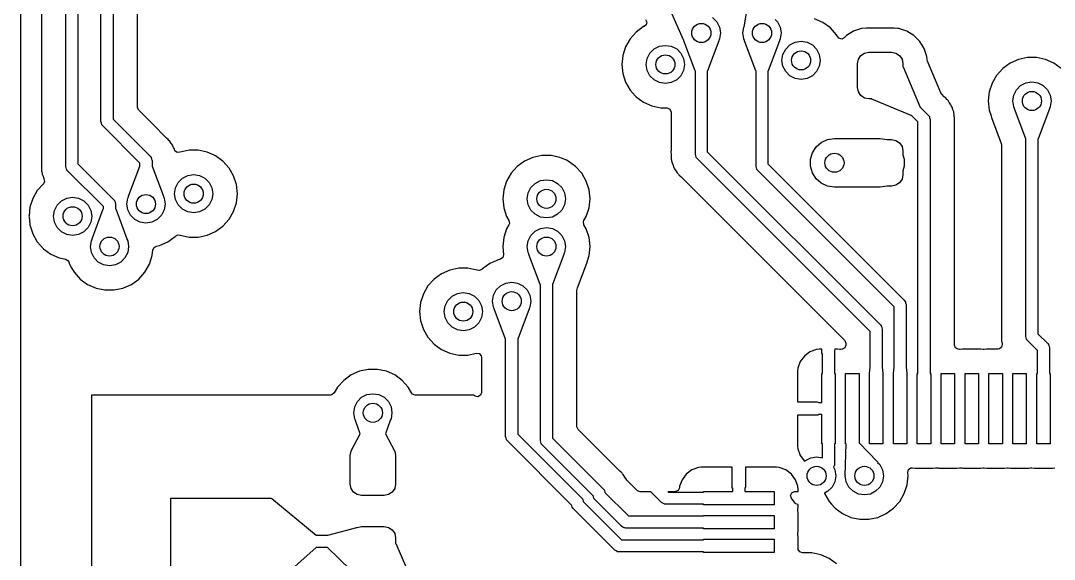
# Model space of a CAD drawing. Extents: x 106.8 to 191.4, y -142.2 to -57.6.
# Drawn here: x 106.76 to 128.4, y -80.18 to -68.9 of the extents above; entities that cross this region are included whole.
import ezdxf

# ---------------------------------------------------------------- set-up
doc = ezdxf.new("R2010")
doc.units = 0
doc.layers.add('BLACK', color=7, linetype='CONTINUOUS')

msp = doc.modelspace()

# ---------------------------------------------------------------- linework, layer by layer
at = {"layer": 'BLACK', "linetype": 'CONTINUOUS'}
for p, q in [((107.199, -61.4292), (107.199, -71.876)), ((107.708, -71.9558), (107.708, -61.3951)), ((107.962, -61.4477), (107.962, -71.9032)), ((108.444, -71.0184), (108.444, -61.595)), ((108.698, -61.6476), (108.698, -70.9658)), ((106.763, -72.9795), (106.763, -62.4105)), ((109.207, -70.7188), (109.207, -67.7326)), ((121.901, -69.0317), (121.989, -68.5374)), ((120.634, -69.3052), (120.363, -68.6888)), ((119.85, -68.994), (119.814, -69.0239)), ((119.841, -68.8814), (119.866, -68.9359)), ((119.866, -68.9359), (119.85, -68.994)), ((121.243, -68.839), (121.332, -68.9275)), ((121.332, -68.9275), (121.389, -69.039)), ((122.556, -68.882), (122.602, -68.9275)), ((122.602, -68.9275), (122.659, -69.039)), ((123.553, -68.9453), (123.379, -68.8676)), ((123.708, -69.0576), (123.553, -68.9453)), ((119.645, -69.1425), (119.517, -69.2845)), ((119.8, -69.0303), (119.645, -69.1425)), ((119.814, -69.0239), (119.8, -69.0303)), ((121.389, -69.039), (121.408, -69.1626)), ((121.408, -69.1626), (121.389, -69.2862)), ((121.878, -69.1626), (121.898, -69.039)), ((121.898, -69.2862), (121.878, -69.1626)), ((121.898, -69.039), (121.901, -69.0317)), ((122.659, -69.039), (122.678, -69.1626)), ((122.678, -69.1626), (122.659, -69.2862)), ((123.836, -69.1995), (123.708, -69.0576)), ((123.862, -69.2453), (123.836, -69.1995)), ((124.048, -69.2159), (124, -69.2635)), ((124.196, -69.1244), (124.048, -69.2159)), ((124.362, -69.0695), (124.196, -69.1244)), ((124.462, -69.0593), (124.362, -69.0695)), ((124.464, -69.0591), (124.462, -69.0593)), ((124.462, -69.0593), (124.462, -69.0593)), ((124.466, -69.0591), (124.464, -69.0591)), ((125.036, -69.0591), (124.466, -69.0591)), ((124.466, -69.0591), (124.466, -69.0591)), ((125.038, -69.0591), (125.036, -69.0591)), ((125.041, -69.0593), (125.038, -69.0591)), ((125.115, -69.0669), (125.041, -69.0593)), ((125.041, -69.0593), (125.041, -69.0593)), ((125.14, -69.0695), (125.115, -69.0669)), ((125.306, -69.1244), (125.14, -69.0695)), ((125.454, -69.2159), (125.306, -69.1244)), ((125.578, -69.3393), (125.454, -69.2159)), ((119.517, -69.2845), (119.422, -69.4498)), ((120.133, -69.441), (120.256, -69.4214)), ((120.256, -69.4214), (120.38, -69.441)), ((120.64, -69.3113), (120.634, -69.3052)), ((120.643, -69.3169), (120.64, -69.3113)), ((120.64, -69.3113), (120.64, -69.3113)), ((120.643, -69.3173), (120.643, -69.3169)), ((120.643, -69.3263), (120.643, -69.3173)), ((120.88, -69.955), (120.643, -69.3263)), ((121.374, -69.3263), (121.136, -69.955)), ((121.389, -69.2862), (121.373, -69.317)), ((121.373, -69.317), (121.374, -69.3177)), ((121.374, -69.3177), (121.374, -69.3263)), ((121.913, -69.3169), (121.898, -69.2862)), ((121.913, -69.3173), (121.913, -69.3169)), ((121.913, -69.3263), (121.913, -69.3173)), ((122.15, -69.955), (121.913, -69.3263)), ((122.644, -69.3263), (122.406, -69.955)), ((122.659, -69.2862), (122.643, -69.317)), ((122.643, -69.317), (122.644, -69.3177)), ((122.644, -69.3177), (122.644, -69.3263)), ((122.773, -69.5013), (122.861, -69.4128)), ((122.861, -69.4128), (122.973, -69.356)), ((122.973, -69.356), (123.096, -69.3364)), ((123.096, -69.3364), (123.22, -69.356)), ((123.22, -69.356), (123.332, -69.4128)), ((123.332, -69.4128), (123.42, -69.5013)), ((123.888, -69.2733), (123.862, -69.2453)), ((123.946, -69.2889), (123.888, -69.2733)), ((124, -69.2635), (123.946, -69.2889)), ((125.668, -69.4853), (125.578, -69.3393)), ((119.363, -69.6315), (119.343, -69.8214)), ((119.422, -69.4498), (119.363, -69.6315)), ((119.876, -69.6978), (119.933, -69.5863)), ((119.933, -69.5863), (120.021, -69.4978)), ((120.021, -69.4978), (120.133, -69.441)), ((120.38, -69.441), (120.492, -69.4978)), ((120.492, -69.4978), (120.58, -69.5863)), ((120.58, -69.5863), (120.637, -69.6978)), ((122.696, -69.7364), (122.716, -69.6128)), ((122.716, -69.6128), (122.773, -69.5013)), ((123.42, -69.5013), (123.477, -69.6128)), ((123.477, -69.6128), (123.496, -69.7364)), ((124.294, -69.7142), (124.346, -69.6372)), ((124.346, -69.6372), (124.423, -69.5857)), ((124.423, -69.5857), (124.514, -69.5676)), ((124.514, -69.5676), (124.989, -69.5676)), ((124.989, -69.5676), (125.079, -69.5857)), ((125.079, -69.5857), (125.157, -69.6372)), ((125.157, -69.6372), (125.208, -69.7142)), ((125.669, -69.4877), (125.668, -69.4853)), ((125.719, -69.6373), (125.669, -69.4877)), ((125.724, -69.6532), (125.719, -69.6373)), ((125.731, -69.725), (125.724, -69.6532)), ((119.343, -69.8214), (119.363, -70.0113)), ((119.856, -69.8214), (119.876, -69.6978)), ((119.876, -69.945), (119.856, -69.8214)), ((120.637, -69.6978), (120.656, -69.8214)), ((120.656, -69.8214), (120.637, -69.945)), ((122.716, -69.86), (122.696, -69.7364)), ((122.773, -69.9715), (122.716, -69.86)), ((123.477, -69.86), (123.42, -69.9715)), ((123.496, -69.7364), (123.477, -69.86)), ((124.276, -69.8051), (124.294, -69.7142)), ((124.276, -70.3051), (124.276, -69.8051)), ((125.208, -69.7142), (125.226, -69.8051)), ((125.226, -69.8051), (125.226, -69.8645)), ((125.226, -69.8645), (125.231, -69.869)), ((125.231, -69.869), (125.584, -70.7044)), ((125.738, -69.7504), (125.731, -69.725)), ((126.02, -70.4158), (125.738, -69.7504)), ((127.469, -69.7955), (127.315, -69.9077)), ((127.644, -69.7178), (127.469, -69.7955)), ((127.831, -69.6781), (127.644, -69.7178)), ((128.022, -69.6781), (127.831, -69.6781)), ((128.208, -69.7178), (128.022, -69.6781)), ((128.383, -69.7955), (128.208, -69.7178)), ((128.208, -69.7178), (128.208, -69.7178)), ((128.537, -69.9077), (128.383, -69.7955)), ((119.363, -70.0113), (119.392, -70.1021)), ((119.933, -70.0565), (119.876, -69.945)), ((120.021, -70.145), (119.933, -70.0565)), ((120.58, -70.0565), (120.492, -70.145)), ((120.637, -69.945), (120.58, -70.0565)), ((120.883, -69.9592), (120.88, -69.955)), ((120.883, -71.7026), (120.883, -69.9592)), ((120.883, -69.9592), (120.883, -69.9592)), ((121.136, -69.955), (121.133, -69.9581)), ((121.133, -69.9581), (121.133, -71.6508)), ((122.153, -69.9592), (122.15, -69.955)), ((122.153, -71.9566), (122.153, -69.9592)), ((122.153, -69.9592), (122.153, -69.9592)), ((122.406, -69.955), (122.403, -69.9581)), ((122.403, -69.9581), (122.403, -71.9048)), ((122.861, -70.06), (122.773, -69.9715)), ((122.973, -70.1168), (122.861, -70.06)), ((123.332, -70.06), (123.22, -70.1168)), ((123.42, -69.9715), (123.332, -70.06)), ((127.187, -70.0497), (127.092, -70.215)), ((127.315, -69.9077), (127.187, -70.0497)), ((119.392, -70.1021), (119.422, -70.193)), ((119.422, -70.193), (119.517, -70.3583)), ((120.133, -70.2018), (120.021, -70.145)), ((120.256, -70.2214), (120.133, -70.2018)), ((120.38, -70.2018), (120.256, -70.2214)), ((120.492, -70.145), (120.38, -70.2018)), ((123.096, -70.1364), (122.973, -70.1168)), ((123.22, -70.1168), (123.096, -70.1364)), ((124.294, -70.396), (124.276, -70.3051)), ((127.092, -70.215), (127.033, -70.3967)), ((127.602, -70.3515), (127.691, -70.263)), ((127.691, -70.263), (127.802, -70.2062)), ((127.802, -70.2062), (127.926, -70.1866)), ((127.926, -70.1866), (128.05, -70.2062)), ((128.05, -70.2062), (128.161, -70.263)), ((128.161, -70.263), (128.25, -70.3515)), ((119.517, -70.3583), (119.517, -70.3583)), ((119.517, -70.3583), (119.624, -70.4765)), ((119.624, -70.4765), (119.645, -70.5003)), ((119.645, -70.5003), (119.8, -70.6125)), ((124.346, -70.473), (124.294, -70.396)), ((124.423, -70.5245), (124.346, -70.473)), ((126.038, -70.4437), (126.02, -70.4158)), ((126.093, -70.4986), (126.038, -70.4437)), ((126.099, -70.5042), (126.093, -70.4986)), ((126.131, -70.5301), (126.099, -70.5042)), ((127.033, -70.3967), (127.013, -70.5866)), ((127.526, -70.5866), (127.546, -70.463)), ((127.546, -70.463), (127.602, -70.3515)), ((128.25, -70.3515), (128.307, -70.463)), ((128.307, -70.463), (128.326, -70.5866)), ((109.207, -70.7264), (109.207, -70.7188)), ((109.233, -70.7809), (109.207, -70.7264)), ((119.8, -70.6125), (119.974, -70.6902)), ((119.974, -70.6902), (120.161, -70.7299)), ((120.161, -70.7299), (120.287, -70.7299)), ((120.287, -70.7299), (120.343, -70.7505)), ((124.514, -70.5426), (124.423, -70.5245)), ((124.573, -70.5426), (124.514, -70.5426)), ((124.577, -70.5469), (124.573, -70.5426)), ((125.4, -70.8882), (124.577, -70.5469)), ((125.584, -70.7044), (125.584, -70.7086)), ((125.584, -70.7086), (125.758, -70.8823)), ((126.135, -70.5336), (126.131, -70.5301)), ((126.149, -70.5525), (126.135, -70.5336)), ((126.158, -70.563), (126.149, -70.5525)), ((126.174, -70.5795), (126.158, -70.563)), ((126.198, -70.6192), (126.174, -70.5795)), ((126.202, -70.6262), (126.198, -70.6192)), ((126.229, -70.6635), (126.202, -70.6262)), ((126.238, -70.6852), (126.229, -70.6635)), ((126.244, -70.6976), (126.238, -70.6852)), ((126.256, -70.7177), (126.244, -70.6976)), ((126.269, -70.7619), (126.256, -70.7177)), ((126.256, -70.7177), (126.256, -70.7177)), ((127.013, -70.5866), (127.033, -70.7765)), ((127.546, -70.7102), (127.526, -70.5866)), ((127.561, -70.7408), (127.546, -70.7102)), ((128.307, -70.7102), (128.291, -70.741)), ((128.326, -70.5866), (128.307, -70.7102)), ((109.519, -71.067), (109.233, -70.7809)), ((120.343, -70.7505), (120.373, -70.8025)), ((120.373, -70.8025), (120.375, -70.8178)), ((120.375, -70.8178), (120.375, -71.623)), ((125.405, -70.8891), (125.4, -70.8882)), ((125.541, -71.0247), (125.405, -70.8889)), ((125.405, -70.8889), (125.405, -70.8891)), ((125.758, -70.8823), (125.771, -70.9005)), ((125.771, -70.9005), (125.775, -70.9034)), ((125.775, -70.9034), (125.776, -70.9061)), ((125.776, -70.9061), (125.78, -70.9112)), ((125.78, -70.9112), (125.786, -70.9419)), ((125.786, -70.9419), (125.795, -70.9721)), ((126.269, -70.762), (126.269, -70.7619)), ((126.272, -70.7699), (126.269, -70.762)), ((126.289, -70.8128), (126.272, -70.7699)), ((126.291, -70.836), (126.289, -70.8128)), ((126.294, -70.8495), (126.291, -70.836)), ((126.298, -70.8636), (126.294, -70.8495)), ((126.301, -70.8719), (126.298, -70.8636)), ((126.302, -70.9181), (126.301, -70.8719)), ((126.303, -70.9263), (126.302, -70.9181)), ((126.304, -70.9321), (126.303, -70.9263)), ((126.304, -70.9349), (126.304, -70.9321)), ((126.304, -70.9607), (126.304, -70.9349)), ((127.033, -70.7765), (127.072, -70.899)), ((127.072, -70.899), (127.075, -70.9073)), ((127.075, -70.9073), (127.08, -70.9305)), ((127.08, -70.9305), (127.285, -71.4781)), ((127.561, -70.7413), (127.561, -70.7408)), ((127.561, -70.7502), (127.561, -70.7413)), ((127.796, -71.379), (127.561, -70.7502)), ((128.292, -70.7502), (128.056, -71.379)), ((128.291, -70.741), (128.292, -70.7417)), ((128.292, -70.7417), (128.292, -70.7502)), ((108.453, -71.0486), (108.444, -71.0184)), ((108.46, -71.0793), (108.453, -71.0486)), ((108.464, -71.0844), (108.46, -71.0793)), ((108.464, -71.0871), (108.464, -71.0844)), ((108.468, -71.09), (108.464, -71.0871)), ((108.481, -71.1082), (108.468, -71.09)), ((109.258, -71.8848), (108.481, -71.1082)), ((108.698, -70.9658), (109.475, -71.7424)), ((109.81, -71.3587), (109.519, -71.067)), ((125.541, -76.2889), (125.541, -71.0247)), ((125.795, -70.9721), (125.795, -76.2889)), ((126.304, -70.9635), (126.304, -70.9607)), ((126.306, -71.0324), (126.304, -70.9635)), ((126.304, -71.052), (126.306, -71.0328)), ((126.304, -75.6958), (126.304, -71.052)), ((126.306, -71.0328), (126.306, -71.0324)), ((126.306, -71.0324), (126.306, -71.0324)), ((109.816, -71.3643), (109.81, -71.3587)), ((109.852, -71.3937), (109.816, -71.3643)), ((123.651, -71.3927), (123.794, -71.3721)), ((123.794, -71.3721), (124.751, -71.3721)), ((124.751, -71.3721), (124.894, -71.3926)), ((127.799, -71.3832), (127.796, -71.379)), ((127.799, -75.5142), (127.799, -71.3832)), ((127.799, -71.3832), (127.799, -71.3832)), ((128.056, -71.379), (128.053, -71.3821)), ((128.053, -71.3821), (128.053, -75.4616)), ((109.866, -71.4126), (109.852, -71.3937)), ((109.852, -71.3937), (109.852, -71.3937)), ((109.875, -71.4231), (109.866, -71.4126)), ((109.891, -71.4396), (109.875, -71.4231)), ((109.915, -71.4793), (109.891, -71.4396)), ((109.919, -71.4863), (109.915, -71.4793)), ((109.924, -71.493), (109.919, -71.4863)), ((109.94, -71.5145), (109.924, -71.493)), ((109.946, -71.5236), (109.94, -71.5145)), ((109.955, -71.5453), (109.946, -71.5236)), ((109.961, -71.5577), (109.955, -71.5453)), ((109.973, -71.5778), (109.961, -71.5577)), ((109.98, -71.6031), (109.973, -71.5778)), ((109.992, -71.6277), (109.98, -71.6031)), ((123.332, -71.6691), (123.41, -71.5474)), ((123.41, -71.5474), (123.519, -71.4527)), ((123.519, -71.4527), (123.651, -71.3927)), ((124.894, -71.3926), (124.989, -71.3926)), ((124.989, -71.3926), (125.079, -71.4107)), ((125.079, -71.4107), (125.157, -71.4622)), ((125.157, -71.4622), (125.208, -71.5392)), ((125.208, -71.5392), (125.226, -71.6301)), ((127.285, -71.4781), (127.291, -71.509)), ((127.291, -71.509), (127.291, -75.4343)), ((109.475, -71.7424), (109.488, -71.7606)), ((109.488, -71.7606), (109.492, -71.7635)), ((109.492, -71.7635), (109.493, -71.7662)), ((109.493, -71.7662), (109.497, -71.7713)), ((109.497, -71.7713), (109.503, -71.802)), ((109.503, -71.802), (109.512, -71.8322)), ((110.04, -71.6631), (109.992, -71.6277)), ((110.093, -71.6594), (110.04, -71.6631)), ((110.098, -71.659), (110.093, -71.6602)), ((110.093, -71.6602), (110.093, -71.6594)), ((110.1, -71.6589), (110.098, -71.659)), ((110.102, -71.6583), (110.1, -71.6589)), ((110.289, -71.6186), (110.102, -71.6583)), ((110.48, -71.6186), (110.289, -71.6186)), ((110.666, -71.6583), (110.48, -71.6186)), ((110.811, -71.7226), (110.666, -71.6583)), ((110.841, -71.736), (110.811, -71.7226)), ((110.995, -71.8482), (110.841, -71.736)), ((117.484, -71.7662), (117.309, -71.8439)), ((117.671, -71.7265), (117.484, -71.7662)), ((117.862, -71.7265), (117.671, -71.7265)), ((118.048, -71.7662), (117.862, -71.7265)), ((118.185, -71.827), (118.048, -71.7662)), ((120.375, -71.623), (120.372, -71.6421)), ((120.372, -71.6421), (120.372, -71.6425)), ((120.372, -71.6425), (120.375, -71.7112)), ((120.375, -71.7112), (120.375, -71.714)), ((120.375, -71.714), (120.375, -71.7425)), ((120.375, -71.7425), (120.375, -71.7452)), ((120.375, -71.7452), (120.375, -71.7452)), ((120.375, -71.7452), (120.375, -71.7482)), ((120.375, -71.7482), (120.376, -71.7565)), ((120.376, -71.7565), (120.377, -71.8025)), ((120.377, -71.8025), (120.384, -71.8248)), ((120.892, -71.7323), (120.883, -71.7026)), ((120.898, -71.7625), (120.892, -71.7323)), ((120.902, -71.7676), (120.898, -71.7625)), ((120.903, -71.7702), (120.902, -71.7676)), ((120.906, -71.7731), (120.903, -71.7702)), ((120.92, -71.791), (120.906, -71.7731)), ((124.543, -75.4144), (120.92, -71.791)), ((121.133, -71.6508), (124.756, -75.2742)), ((123.291, -71.8078), (123.332, -71.6691)), ((123.291, -71.9524), (123.291, -71.8078)), ((125.226, -71.6301), (125.226, -71.713)), ((125.226, -71.713), (125.254, -71.8078)), ((125.254, -71.8078), (125.254, -71.9524)), ((107.199, -71.876), (107.197, -71.8951)), ((107.197, -71.8951), (107.197, -71.8955)), ((107.197, -71.8955), (107.197, -71.8955)), ((107.197, -71.8955), (107.197, -71.8955)), ((107.197, -71.8955), (107.198, -71.912)), ((107.198, -71.912), (107.199, -71.9644)), ((107.199, -71.9644), (107.199, -71.9672)), ((107.199, -71.9672), (107.199, -71.9958)), ((107.199, -71.9958), (107.2, -71.9985)), ((107.2, -71.9985), (107.2, -71.9985)), ((107.2, -71.9985), (107.2, -72.0016)), ((107.2, -72.0016), (107.201, -72.0099)), ((107.201, -72.0099), (107.202, -72.056)), ((107.717, -71.986), (107.708, -71.9558)), ((107.723, -72.0167), (107.717, -71.986)), ((107.727, -72.0218), (107.723, -72.0167)), ((107.728, -72.0245), (107.727, -72.0218)), ((107.731, -72.0275), (107.728, -72.0245)), ((107.745, -72.0456), (107.731, -72.0275)), ((107.962, -71.9032), (108.712, -72.6534)), ((109.02, -72.581), (109.255, -71.9522)), ((109.255, -71.9522), (109.258, -71.9491)), ((109.258, -71.9491), (109.258, -71.8848)), ((109.512, -71.8322), (109.512, -71.948)), ((109.512, -71.948), (109.512, -71.948)), ((109.512, -71.948), (109.515, -71.9522)), ((109.515, -71.9522), (109.751, -72.581)), ((111.123, -71.9902), (110.995, -71.8482)), ((111.219, -72.1555), (111.123, -71.9902)), ((117.155, -71.9562), (117.027, -72.0981)), ((117.309, -71.8439), (117.155, -71.9562)), ((118.223, -71.8439), (118.185, -71.827)), ((118.377, -71.9562), (118.223, -71.8439)), ((118.505, -72.0981), (118.377, -71.9562)), ((120.384, -71.8248), (120.387, -71.8383)), ((120.387, -71.8383), (120.39, -71.8614)), ((120.39, -71.8614), (120.407, -71.9042)), ((120.407, -71.9042), (120.409, -71.912)), ((120.409, -71.912), (120.422, -71.9562)), ((120.422, -71.9562), (120.434, -71.9762)), ((120.434, -71.9762), (120.44, -71.9886)), ((120.44, -71.9886), (120.449, -72.0102)), ((120.449, -72.0102), (120.476, -72.0474)), ((122.162, -71.9863), (122.153, -71.9566)), ((122.168, -72.0165), (122.162, -71.9863)), ((122.172, -72.0216), (122.168, -72.0165)), ((122.173, -72.0242), (122.172, -72.0216)), ((122.176, -72.0271), (122.173, -72.0242)), ((122.19, -72.045), (122.176, -72.0271)), ((122.403, -71.9048), (125.256, -74.7582)), ((123.332, -72.0911), (123.291, -71.9524)), ((125.254, -71.9524), (125.226, -72.0472)), ((107.202, -72.056), (107.209, -72.0785)), ((107.209, -72.0785), (107.211, -72.0919)), ((107.211, -72.0919), (107.214, -72.1151)), ((107.214, -72.1151), (107.231, -72.1581)), ((107.231, -72.1581), (107.234, -72.1659)), ((107.234, -72.1659), (107.247, -72.2102)), ((107.247, -72.2102), (107.25, -72.2161)), ((107.25, -72.2161), (107.261, -72.2752)), ((108.495, -72.7958), (107.745, -72.0456)), ((110.06, -72.292), (110.149, -72.2035)), ((110.149, -72.2035), (110.26, -72.1467)), ((110.26, -72.1467), (110.384, -72.1271)), ((110.384, -72.1271), (110.508, -72.1467)), ((110.508, -72.1467), (110.619, -72.2035)), ((110.619, -72.2035), (110.708, -72.292)), ((111.278, -72.3372), (111.219, -72.1555)), ((117.027, -72.0981), (116.932, -72.2635)), ((117.643, -72.2546), (117.766, -72.235)), ((117.766, -72.235), (117.89, -72.2546)), ((118.601, -72.2635), (118.505, -72.0981)), ((120.476, -72.0474), (120.48, -72.0544)), ((120.48, -72.0544), (120.502, -72.0919)), ((120.502, -72.0919), (120.504, -72.094)), ((120.504, -72.094), (120.52, -72.1104)), ((120.52, -72.1104), (120.529, -72.1209)), ((120.529, -72.1209), (120.539, -72.1344)), ((120.539, -72.1344), (120.543, -72.1397)), ((120.543, -72.1397), (120.578, -72.169)), ((120.578, -72.169), (120.584, -72.1746)), ((120.584, -72.1746), (124.009, -75.5993)), ((125.043, -74.8984), (122.19, -72.045)), ((123.41, -72.2128), (123.332, -72.0911)), ((123.519, -72.3075), (123.41, -72.2128)), ((125.208, -72.221), (125.157, -72.298)), ((125.226, -72.1301), (125.208, -72.221)), ((125.226, -72.0472), (125.226, -72.1301)), ((107.111, -72.4626), (107.016, -72.628)), ((107.24, -72.3196), (107.111, -72.4626)), ((107.261, -72.2752), (107.24, -72.3196)), ((109.984, -72.5271), (110.004, -72.4035)), ((110.004, -72.4035), (110.06, -72.292)), ((110.708, -72.292), (110.764, -72.4035)), ((110.764, -72.4035), (110.784, -72.5271)), ((111.298, -72.5271), (111.278, -72.3372)), ((116.873, -72.4451), (116.853, -72.635)), ((116.932, -72.2635), (116.873, -72.4451)), ((117.386, -72.5114), (117.443, -72.3999)), ((117.443, -72.3999), (117.531, -72.3114)), ((117.531, -72.3114), (117.643, -72.2546)), ((117.89, -72.2546), (118.001, -72.3114)), ((118.001, -72.3114), (118.09, -72.3999)), ((118.09, -72.3999), (118.147, -72.5114)), ((118.66, -72.4451), (118.601, -72.2635)), ((118.68, -72.635), (118.66, -72.4451)), ((123.651, -72.3675), (123.519, -72.3075)), ((123.794, -72.3881), (123.651, -72.3675)), ((124.751, -72.3881), (123.794, -72.3881)), ((124.894, -72.3676), (124.751, -72.3881)), ((124.989, -72.3676), (124.894, -72.3676)), ((125.079, -72.3495), (124.989, -72.3676)), ((125.157, -72.298), (125.079, -72.3495)), ((107.016, -72.628), (106.957, -72.8096)), ((107.527, -72.7644), (107.615, -72.6759)), ((107.615, -72.6759), (107.727, -72.6191)), ((107.727, -72.6191), (107.85, -72.5995)), ((107.85, -72.5995), (107.974, -72.6191)), ((107.974, -72.6191), (108.085, -72.6759)), ((108.085, -72.6759), (108.174, -72.7644)), ((108.712, -72.6534), (108.725, -72.6716)), ((108.725, -72.6716), (108.729, -72.6746)), ((108.729, -72.6746), (108.73, -72.6772)), ((108.73, -72.6772), (108.734, -72.6824)), ((108.734, -72.6824), (108.74, -72.7131)), ((108.985, -72.7446), (109.005, -72.621)), ((109.005, -72.621), (109.02, -72.5902)), ((109.02, -72.5895), (109.02, -72.581)), ((109.02, -72.5902), (109.02, -72.5895)), ((109.751, -72.581), (109.75, -72.5899)), ((109.75, -72.5899), (109.75, -72.5904)), ((109.75, -72.5904), (109.766, -72.621)), ((109.766, -72.621), (109.785, -72.7446)), ((110.004, -72.6507), (109.984, -72.5271)), ((110.06, -72.7622), (110.004, -72.6507)), ((110.764, -72.6507), (110.708, -72.7622)), ((110.784, -72.5271), (110.764, -72.6507)), ((111.278, -72.717), (111.298, -72.5271)), ((116.853, -72.635), (116.873, -72.825)), ((117.366, -72.635), (117.386, -72.5114)), ((117.386, -72.7586), (117.366, -72.635)), ((118.147, -72.5114), (118.166, -72.635)), ((118.166, -72.635), (118.147, -72.7586)), ((118.66, -72.825), (118.68, -72.635)), ((106.957, -72.8096), (106.938, -72.9887)), ((107.45, -72.9995), (107.47, -72.8759)), ((107.47, -72.8759), (107.527, -72.7644)), ((108.174, -72.7644), (108.231, -72.8759)), ((108.231, -72.8759), (108.25, -72.9995)), ((108.257, -73.471), (108.492, -72.8422)), ((108.492, -72.8422), (108.495, -72.8391)), ((108.495, -72.8391), (108.495, -72.7958)), ((108.74, -72.7131), (108.749, -72.7432)), ((108.749, -72.7432), (108.749, -72.838)), ((108.749, -72.838), (108.749, -72.838)), ((108.749, -72.838), (108.752, -72.8422)), ((108.752, -72.8422), (108.988, -73.471)), ((109.005, -72.8682), (108.985, -72.7446)), ((109.061, -72.9797), (109.005, -72.8682)), ((109.766, -72.8682), (109.709, -72.9797)), ((109.785, -72.7446), (109.766, -72.8682)), ((110.149, -72.8507), (110.06, -72.7622)), ((110.26, -72.9075), (110.149, -72.8507)), ((110.619, -72.8507), (110.508, -72.9075)), ((110.708, -72.7622), (110.619, -72.8507)), ((111.123, -73.064), (111.219, -72.8987)), ((111.219, -72.8987), (111.278, -72.717)), ((116.873, -72.825), (116.932, -73.0066)), ((117.443, -72.8702), (117.386, -72.7586)), ((117.531, -72.9586), (117.443, -72.8702)), ((118.09, -72.8702), (118.001, -72.9586)), ((118.147, -72.7586), (118.09, -72.8702)), ((118.601, -73.0066), (118.66, -72.825)), ((106.765, -72.9957), (106.763, -72.9795)), ((106.763, -73.0196), (106.768, -73.0048)), ((106.763, -89.6545), (106.763, -73.0196)), ((106.765, -73.0008), (106.765, -72.9957)), ((106.768, -73.0048), (106.765, -73.0008)), ((106.938, -72.9887), (106.935, -72.9957)), ((106.935, -72.9957), (106.938, -73.0104)), ((106.938, -73.0104), (106.954, -73.1656)), ((107.47, -73.1231), (107.45, -72.9995)), ((108.25, -72.9995), (108.231, -73.1231)), ((109.15, -73.0682), (109.061, -72.9797)), ((109.261, -73.125), (109.15, -73.0682)), ((109.62, -73.0682), (109.509, -73.125)), ((109.709, -72.9797), (109.62, -73.0682)), ((110.384, -72.9271), (110.26, -72.9075)), ((110.508, -72.9075), (110.384, -72.9271)), ((110.995, -73.206), (111.123, -73.064)), ((116.932, -73.0066), (116.98, -73.0908)), ((116.98, -73.0908), (116.991, -73.1501)), ((117.643, -73.0155), (117.531, -72.9586)), ((117.766, -73.035), (117.643, -73.0155)), ((117.89, -73.0155), (117.766, -73.035)), ((118.001, -72.9586), (117.89, -73.0155)), ((118.542, -73.1196), (118.552, -73.0909)), ((118.552, -73.0909), (118.601, -73.0066)), ((106.954, -73.1656), (106.957, -73.1895)), ((106.957, -73.1895), (106.974, -73.2417)), ((106.974, -73.2417), (107.016, -73.3711)), ((107.527, -73.2347), (107.47, -73.1231)), ((107.615, -73.3231), (107.527, -73.2347)), ((107.727, -73.38), (107.615, -73.3231)), ((108.085, -73.3231), (107.974, -73.38)), ((108.174, -73.2347), (108.085, -73.3231)), ((108.231, -73.1231), (108.174, -73.2347)), ((109.385, -73.1446), (109.261, -73.125)), ((109.509, -73.125), (109.385, -73.1446)), ((110.666, -73.3959), (110.841, -73.3182)), ((110.841, -73.3182), (110.995, -73.206)), ((116.932, -73.263), (116.873, -73.4447)), ((116.98, -73.1787), (116.932, -73.263)), ((116.991, -73.1501), (116.98, -73.1787)), ((117.442, -73.3995), (117.531, -73.311)), ((117.531, -73.311), (117.642, -73.2542)), ((117.642, -73.2542), (117.766, -73.2346)), ((117.766, -73.2346), (117.89, -73.2542)), ((117.89, -73.2542), (118.001, -73.311)), ((118.001, -73.311), (118.09, -73.3995)), ((118.552, -73.1788), (118.542, -73.1196)), ((118.601, -73.263), (118.552, -73.1788)), ((118.66, -73.4447), (118.601, -73.263)), ((107.016, -73.3711), (107.111, -73.5365)), ((107.111, -73.5365), (107.239, -73.6784)), ((107.85, -73.3995), (107.727, -73.38)), ((107.974, -73.38), (107.85, -73.3995)), ((108.222, -73.6346), (108.242, -73.511)), ((108.242, -73.511), (108.257, -73.4802)), ((108.257, -73.4795), (108.257, -73.471)), ((108.257, -73.4802), (108.257, -73.4795)), ((108.988, -73.471), (108.987, -73.4799)), ((108.987, -73.4799), (108.987, -73.4804)), ((108.987, -73.4804), (109.003, -73.511)), ((109.003, -73.511), (109.022, -73.6346)), ((109.667, -73.6134), (109.842, -73.5357)), ((109.842, -73.5357), (109.996, -73.4235)), ((109.996, -73.4235), (110.001, -73.4177)), ((110.001, -73.4177), (110.055, -73.3895)), ((110.055, -73.3895), (110.093, -73.3948)), ((110.093, -73.3948), (110.093, -73.394)), ((110.093, -73.394), (110.102, -73.3959)), ((110.102, -73.3959), (110.102, -73.3959)), ((110.102, -73.3959), (110.289, -73.4356)), ((110.289, -73.4356), (110.48, -73.4356)), ((110.48, -73.4356), (110.666, -73.3959)), ((116.873, -73.4447), (116.853, -73.6346)), ((117.366, -73.6346), (117.386, -73.511)), ((117.386, -73.511), (117.442, -73.3995)), ((118.09, -73.3995), (118.147, -73.511)), ((118.147, -73.511), (118.166, -73.6346)), ((118.68, -73.6346), (118.66, -73.4447)), ((107.239, -73.6784), (107.394, -73.7907)), ((108.242, -73.7582), (108.222, -73.6346)), ((108.298, -73.8697), (108.242, -73.7582)), ((109.003, -73.7582), (108.946, -73.8697)), ((109.022, -73.6346), (109.003, -73.7582)), ((109.516, -73.8245), (109.528, -73.7051)), ((109.528, -73.7051), (109.555, -73.651)), ((109.555, -73.651), (109.597, -73.6283)), ((109.597, -73.6283), (109.667, -73.6134)), ((116.853, -73.6346), (116.87, -73.8043)), ((117.386, -73.7582), (117.366, -73.6346)), ((117.401, -73.7888), (117.386, -73.7582)), ((118.147, -73.7582), (118.131, -73.789)), ((118.166, -73.6346), (118.147, -73.7582)), ((118.66, -73.8245), (118.68, -73.6346)), ((107.394, -73.7907), (107.568, -73.8683)), ((107.568, -73.8683), (107.706, -73.8977)), ((107.706, -73.8977), (107.757, -73.9296)), ((107.757, -73.9296), (107.771, -73.9565)), ((107.771, -73.9565), (107.788, -74.0062)), ((108.387, -73.9582), (108.298, -73.8697)), ((108.498, -74.015), (108.387, -73.9582)), ((108.857, -73.9582), (108.746, -74.015)), ((108.946, -73.8697), (108.857, -73.9582)), ((109.457, -74.0062), (109.516, -73.8245)), ((116.711, -73.9296), (116.583, -73.9865)), ((116.757, -73.9088), (116.711, -73.9296)), ((116.783, -73.9033), (116.757, -73.9088)), ((116.801, -73.8995), (116.783, -73.9033)), ((116.807, -73.898), (116.801, -73.8995)), ((116.856, -73.8626), (116.807, -73.898)), ((116.87, -73.8043), (116.856, -73.8626)), ((117.401, -73.7893), (117.401, -73.7888)), ((117.401, -73.7982), (117.401, -73.7893)), ((117.636, -74.427), (117.401, -73.7982)), ((118.132, -73.7982), (117.896, -74.427)), ((118.131, -73.789), (118.132, -73.7897)), ((118.132, -73.7897), (118.132, -73.7982)), ((118.417, -74.5003), (118.613, -73.9785)), ((118.613, -73.9785), (118.627, -73.9351)), ((118.627, -73.9286), (118.631, -73.9126)), ((118.627, -73.932), (118.627, -73.9286)), ((118.627, -73.9351), (118.627, -73.932)), ((118.631, -73.9126), (118.632, -73.9101)), ((118.632, -73.9101), (118.66, -73.8245)), ((107.788, -74.0062), (107.83, -74.0804)), ((107.83, -74.0804), (107.883, -74.1715)), ((107.883, -74.1715), (108.011, -74.3135)), ((108.622, -74.0346), (108.498, -74.015)), ((108.746, -74.015), (108.622, -74.0346)), ((109.233, -74.3135), (109.361, -74.1715)), ((109.361, -74.1715), (109.457, -74.0062)), ((115.744, -74.1273), (115.569, -74.205)), ((115.931, -74.0876), (115.744, -74.1273)), ((116.122, -74.0876), (115.931, -74.0876)), ((116.308, -74.1273), (116.122, -74.0876)), ((116.317, -74.1313), (116.308, -74.1273)), ((116.365, -74.138), (116.317, -74.1313)), ((116.418, -74.1098), (116.365, -74.138)), ((116.428, -74.0987), (116.418, -74.1098)), ((116.583, -73.9865), (116.428, -74.0987)), ((108.011, -74.3135), (108.165, -74.4257)), ((109.079, -74.4257), (109.233, -74.3135)), ((115.415, -74.3172), (115.287, -74.4592)), ((115.569, -74.205), (115.415, -74.3172)), ((116.804, -74.454), (116.916, -74.3972)), ((116.916, -74.3972), (117.04, -74.3776)), ((117.04, -74.3776), (117.163, -74.3972)), ((117.163, -74.3972), (117.275, -74.454)), ((108.165, -74.4257), (108.34, -74.5034)), ((108.34, -74.5034), (108.527, -74.5431)), ((108.527, -74.5431), (108.718, -74.5431)), ((108.718, -74.5431), (108.904, -74.5034)), ((108.904, -74.5034), (109.079, -74.4257)), ((115.192, -74.6245), (115.133, -74.8062)), ((115.287, -74.4592), (115.192, -74.6245)), ((115.791, -74.6725), (115.903, -74.6157)), ((115.903, -74.6157), (116.026, -74.5961)), ((116.026, -74.5961), (116.15, -74.6157)), ((116.15, -74.6157), (116.261, -74.6725)), ((116.659, -74.654), (116.716, -74.5425)), ((116.716, -74.5425), (116.804, -74.454)), ((117.275, -74.454), (117.363, -74.5425)), ((117.363, -74.5425), (117.42, -74.654)), ((117.639, -74.4312), (117.636, -74.427)), ((117.639, -77.6986), (117.639, -74.4312)), ((117.639, -74.4312), (117.639, -74.4312)), ((117.896, -74.427), (117.893, -74.4301)), ((117.893, -74.4301), (117.893, -77.646)), ((118.402, -74.557), (118.407, -74.5261)), ((118.402, -77.399), (118.402, -74.557)), ((118.407, -74.5261), (118.417, -74.5003)), ((115.133, -74.8062), (115.113, -74.9961)), ((115.646, -74.8725), (115.703, -74.761)), ((115.703, -74.761), (115.791, -74.6725)), ((116.261, -74.6725), (116.35, -74.761)), ((116.35, -74.761), (116.407, -74.8725)), ((116.64, -74.7776), (116.659, -74.654)), ((116.659, -74.9012), (116.64, -74.7776)), ((117.42, -74.654), (117.44, -74.7776)), ((117.44, -74.7776), (117.42, -74.9012)), ((125.256, -74.7582), (125.27, -74.7761)), ((125.27, -74.7761), (125.273, -74.779)), ((125.273, -74.779), (125.274, -74.7816)), ((125.274, -74.7816), (125.278, -74.7867)), ((125.278, -74.7867), (125.284, -74.8169)), ((125.284, -74.8169), (125.293, -74.8466)), ((125.293, -74.8466), (125.293, -76.1574)), ((115.113, -74.9961), (115.133, -75.186)), ((115.626, -74.9961), (115.646, -74.8725)), ((115.646, -75.1197), (115.626, -74.9961)), ((116.407, -74.8725), (116.426, -74.9961)), ((116.426, -74.9961), (116.407, -75.1197)), ((116.675, -74.9318), (116.659, -74.9012)), ((116.674, -74.9323), (116.675, -74.9318)), ((116.674, -74.9412), (116.674, -74.9323)), ((116.91, -75.57), (116.674, -74.9412)), ((117.405, -74.9412), (117.169, -75.57)), ((117.42, -74.9012), (117.404, -74.932)), ((117.404, -74.932), (117.405, -74.9327)), ((117.405, -74.9327), (117.405, -74.9412)), ((125.043, -76.1576), (125.043, -74.8984)), ((115.133, -75.186), (115.151, -75.2426)), ((115.151, -75.2426), (115.192, -75.3677)), ((115.703, -75.2312), (115.646, -75.1197)), ((115.791, -75.3197), (115.703, -75.2312)), ((116.35, -75.2312), (116.261, -75.3197)), ((116.407, -75.1197), (116.35, -75.2312)), ((124.756, -75.2742), (124.77, -75.2921)), ((115.192, -75.3677), (115.287, -75.533)), ((115.903, -75.3765), (115.791, -75.3197)), ((116.026, -75.3961), (115.903, -75.3765)), ((116.15, -75.3765), (116.026, -75.3961)), ((116.261, -75.3197), (116.15, -75.3765)), ((124.543, -76.1576), (124.543, -75.4144)), ((124.77, -75.2921), (124.773, -75.295)), ((124.773, -75.295), (124.774, -75.2976)), ((124.774, -75.2976), (124.778, -75.3027)), ((124.778, -75.3027), (124.784, -75.3329)), ((124.784, -75.3329), (124.793, -75.3626)), ((124.793, -75.3626), (124.793, -76.1574)), ((127.291, -75.4343), (127.288, -75.4535)), ((127.288, -75.4535), (127.288, -75.4539)), ((127.288, -75.4539), (127.291, -75.5228)), ((128.053, -75.4616), (128.258, -75.6664)), ((115.287, -75.533), (115.415, -75.675)), ((115.415, -75.675), (115.569, -75.7872)), ((116.912, -75.5742), (116.91, -75.57)), ((116.913, -75.5742), (116.912, -75.5742)), ((116.913, -77.6142), (116.913, -75.5742)), ((117.169, -75.57), (117.167, -75.5731)), ((117.167, -75.5731), (117.167, -77.5615)), ((124.009, -75.5993), (124.034, -75.6538)), ((124.035, -75.6955), (124.014, -75.752)), ((124.034, -75.6538), (124.035, -75.6614)), ((124.035, -75.6614), (124.035, -75.6955)), ((126.304, -75.7017), (126.304, -75.6958)), ((126.328, -75.7567), (126.304, -75.7017)), ((127.291, -75.5228), (127.291, -75.5256)), ((127.291, -75.5256), (127.291, -75.5542)), ((127.291, -75.5542), (127.291, -75.5569)), ((127.291, -75.5569), (127.291, -75.5569)), ((127.291, -75.5569), (127.291, -75.56)), ((127.291, -75.56), (127.292, -75.5683)), ((127.292, -75.5683), (127.293, -75.6144)), ((127.293, -75.6144), (127.3, -75.6368)), ((127.307, -75.6815), (127.293, -75.7401)), ((127.3, -75.6368), (127.303, -75.6503)), ((127.303, -75.6503), (127.307, -75.6815)), ((127.808, -75.5444), (127.799, -75.5142)), ((127.815, -75.5751), (127.808, -75.5444)), ((127.818, -75.5802), (127.815, -75.5751)), ((127.819, -75.5829), (127.818, -75.5802)), ((127.823, -75.5858), (127.819, -75.5829)), ((127.836, -75.604), (127.823, -75.5858)), ((128.041, -75.8088), (127.836, -75.604)), ((128.258, -75.6664), (128.271, -75.6846)), ((128.271, -75.6846), (128.275, -75.6875)), ((128.275, -75.6875), (128.276, -75.6902)), ((128.276, -75.6902), (128.28, -75.6953)), ((128.28, -75.6953), (128.286, -75.726)), ((115.569, -75.7872), (115.744, -75.8649)), ((115.744, -75.8649), (115.931, -75.9046)), ((115.931, -75.9046), (116.122, -75.9046)), ((116.122, -75.9046), (116.298, -75.8671)), ((116.298, -75.8671), (116.357, -75.8755)), ((116.357, -75.8755), (116.398, -75.9202)), ((116.398, -75.9202), (116.404, -75.9531)), ((123.165, -75.926), (123.078, -76.0429)), ((123.282, -75.8385), (123.165, -75.926)), ((123.419, -75.7874), (123.282, -75.8385)), ((123.477, -75.7812), (123.419, -75.7874)), ((123.482, -75.7809), (123.477, -75.7812)), ((123.528, -75.7809), (123.482, -75.7809)), ((123.528, -75.8524), (123.528, -75.7809)), ((123.528, -75.7809), (123.528, -75.7809)), ((123.529, -75.8628), (123.528, -75.8524)), ((123.541, -75.8867), (123.529, -75.8628)), ((123.541, -76.2889), (123.541, -75.8867)), ((123.804, -75.7844), (123.795, -75.8097)), ((123.795, -75.8097), (123.795, -76.2889)), ((123.808, -75.7809), (123.804, -75.7844)), ((123.854, -75.7809), (123.808, -75.7809)), ((123.859, -75.7812), (123.854, -75.7809)), ((123.906, -75.7863), (123.859, -75.7812)), ((123.925, -75.7863), (123.906, -75.7863)), ((123.956, -75.7829), (123.925, -75.7863)), ((123.962, -75.7821), (123.956, -75.7829)), ((124.014, -75.752), (123.962, -75.7821)), ((126.382, -75.7832), (126.328, -75.7567)), ((126.409, -75.786), (126.382, -75.7832)), ((126.427, -75.786), (126.409, -75.786)), ((126.477, -75.7807), (126.427, -75.786)), ((126.48, -75.7804), (126.477, -75.7806)), ((126.477, -75.7806), (126.477, -75.7807)), ((126.856, -75.7804), (126.48, -75.7804)), ((126.859, -75.7806), (126.856, -75.7804)), ((126.859, -75.7807), (126.859, -75.7806)), ((126.909, -75.786), (126.859, -75.7807)), ((126.927, -75.786), (126.909, -75.786)), ((126.977, -75.7807), (126.927, -75.786)), ((126.98, -75.7804), (126.977, -75.7806)), ((126.977, -75.7806), (126.977, -75.7807)), ((127.219, -75.7804), (126.98, -75.7804)), ((127.245, -75.7765), (127.219, -75.7804)), ((127.293, -75.7401), (127.245, -75.7765)), ((128.041, -76.2889), (128.041, -75.8088)), ((128.286, -75.726), (128.295, -75.7562)), ((128.295, -75.7562), (128.295, -76.2889)), ((116.404, -75.9531), (116.404, -76.6904)), ((123.078, -76.0429), (123.027, -76.1798)), ((113.677, -76.3233), (113.523, -76.4355)), ((113.852, -76.2456), (113.677, -76.3233)), ((114.038, -76.2059), (113.852, -76.2456)), ((114.229, -76.2059), (114.038, -76.2059)), ((114.416, -76.2456), (114.229, -76.2059)), ((114.591, -76.3233), (114.416, -76.2456)), ((114.416, -76.2456), (114.416, -76.2456)), ((114.745, -76.4355), (114.591, -76.3233)), ((123.021, -76.238), (123.02, -76.2427)), ((123.02, -76.2427), (123.02, -76.8858)), ((123.027, -76.1798), (123.021, -76.238)), ((123.528, -76.8985), (123.528, -76.2889)), ((123.528, -76.2889), (123.541, -76.2889)), ((123.795, -76.2889), (123.808, -76.2889)), ((123.808, -76.2889), (123.808, -77.7621)), ((124.028, -77.7621), (124.028, -76.2889)), ((124.028, -76.2889), (124.308, -76.2889)), ((124.308, -76.2889), (124.308, -77.7453)), ((124.528, -77.7621), (124.528, -76.2889)), ((124.528, -76.2889), (124.529, -76.2889)), ((124.529, -76.2872), (124.542, -76.1597)), ((124.529, -76.2889), (124.529, -76.2872)), ((124.542, -76.1597), (124.543, -76.1576)), ((124.793, -76.1574), (124.794, -76.1597)), ((124.794, -76.1597), (124.808, -76.2872)), ((124.808, -76.2872), (124.808, -76.2889)), ((124.808, -76.2889), (124.808, -76.2889)), ((124.808, -76.2889), (124.808, -77.7621)), ((125.028, -77.7621), (125.028, -76.2889)), ((125.028, -76.2889), (125.029, -76.2889)), ((125.029, -76.2872), (125.042, -76.1597)), ((125.029, -76.2889), (125.029, -76.2872)), ((125.042, -76.1597), (125.043, -76.1576)), ((125.293, -76.1574), (125.294, -76.1597)), ((125.294, -76.1597), (125.308, -76.2872)), ((125.308, -76.2872), (125.308, -76.2889)), ((125.308, -76.2889), (125.308, -76.2889)), ((125.308, -76.2889), (125.308, -77.7621)), ((125.528, -77.7621), (125.528, -76.2889)), ((125.528, -76.2889), (125.541, -76.2889)), ((125.795, -76.2889), (125.808, -76.2889)), ((125.808, -76.2889), (125.808, -77.7621)), ((126.028, -77.7621), (126.028, -76.2889)), ((126.028, -76.2889), (126.308, -76.2889)), ((126.308, -76.2889), (126.308, -77.7621)), ((126.528, -77.7621), (126.528, -76.2889)), ((126.528, -76.2889), (126.808, -76.2889)), ((126.808, -76.2889), (126.808, -77.7621)), ((127.028, -77.7621), (127.028, -76.2889)), ((127.028, -76.2889), (127.308, -76.2889)), ((127.308, -76.2889), (127.308, -77.7621)), ((127.528, -77.7621), (127.528, -76.2889)), ((127.528, -76.2889), (127.808, -76.2889)), ((127.808, -76.2889), (127.808, -77.7621)), ((128.028, -77.7621), (128.028, -76.2889)), ((128.028, -76.2889), (128.041, -76.2889)), ((128.295, -76.2889), (128.308, -76.2889)), ((128.308, -76.2889), (128.308, -77.7621)), ((113.395, -76.5775), (113.324, -76.6997)), ((113.523, -76.4355), (113.395, -76.5775)), ((113.395, -76.5775), (113.395, -76.5775)), ((113.395, -76.5775), (113.395, -76.5775)), ((114.873, -76.5775), (114.745, -76.4355)), ((114.943, -76.6997), (114.873, -76.5775)), ((113.248, -76.7436), (108.244, -76.7436)), ((108.244, -76.7436), (108.244, -86.5226)), ((113.278, -76.7383), (113.248, -76.7436)), ((113.324, -76.6997), (113.278, -76.7383)), ((113.81, -76.8793), (113.899, -76.7908)), ((113.899, -76.7908), (114.01, -76.734)), ((114.01, -76.734), (114.134, -76.7144)), ((114.134, -76.7144), (114.258, -76.734)), ((114.258, -76.734), (114.369, -76.7908)), ((114.369, -76.7908), (114.458, -76.8793)), ((114.963, -76.723), (114.943, -76.6997)), ((115.02, -76.7436), (114.963, -76.723)), ((116.245, -76.7436), (115.02, -76.7436)), ((116.254, -76.7525), (116.245, -76.7436)), ((116.245, -76.7436), (116.245, -76.7436)), ((116.272, -76.7665), (116.254, -76.7525)), ((116.331, -76.777), (116.272, -76.7665)), ((116.384, -76.7469), (116.331, -76.777)), ((116.404, -76.6904), (116.384, -76.7469)), ((113.734, -77.1144), (113.753, -76.9908)), ((113.753, -76.9908), (113.81, -76.8793)), ((114.458, -76.8793), (114.514, -76.9908)), ((114.514, -76.9908), (114.534, -77.1144)), ((123.02, -76.8858), (123.02, -76.8858)), ((123.02, -76.8858), (123.432, -76.8858)), ((123.432, -76.8858), (123.467, -76.8985)), ((123.467, -76.8985), (123.528, -76.8985)), ((113.753, -77.238), (113.734, -77.1144)), ((114.534, -77.1144), (114.514, -77.238)), ((123.432, -77.1652), (123.02, -77.1652)), ((123.02, -77.1652), (123.02, -77.1652)), ((123.02, -77.1652), (123.02, -77.8083)), ((123.447, -77.1639), (123.432, -77.1652)), ((123.467, -77.1525), (123.447, -77.1639)), ((123.528, -77.1525), (123.467, -77.1525)), ((123.528, -77.7621), (123.528, -77.1525)), ((113.769, -77.2686), (113.753, -77.238)), ((113.768, -77.278), (113.769, -77.2691)), ((113.871, -77.5525), (113.768, -77.278)), ((113.769, -77.2691), (113.769, -77.2686)), ((114.499, -77.278), (114.397, -77.5525)), ((114.514, -77.238), (114.499, -77.2688)), ((114.499, -77.2688), (114.499, -77.2695)), ((114.499, -77.2695), (114.499, -77.278)), ((118.402, -77.4066), (118.402, -77.399)), ((118.427, -77.4611), (118.402, -77.4066)), ((113.681, -77.9101), (113.871, -77.5525)), ((114.397, -77.5525), (114.586, -77.9101)), ((116.921, -77.6443), (116.913, -77.6142)), ((116.928, -77.675), (116.921, -77.6443)), ((117.167, -77.5615), (118.505, -78.8999)), ((117.893, -77.646), (118.959, -78.7118)), ((118.862, -77.8954), (118.427, -77.4611)), ((116.932, -77.6802), (116.928, -77.675)), ((116.933, -77.6828), (116.932, -77.6802)), ((116.936, -77.6858), (116.933, -77.6828)), ((116.95, -77.704), (116.936, -77.6858)), ((118.294, -79.0478), (116.95, -77.704)), ((117.648, -77.7288), (117.639, -77.6986)), ((117.655, -77.7595), (117.648, -77.7288)), ((117.658, -77.7646), (117.655, -77.7595)), ((117.659, -77.7673), (117.658, -77.7646)), ((117.663, -77.7702), (117.659, -77.7673)), ((117.676, -77.7884), (117.663, -77.7702)), ((118.748, -78.8597), (117.676, -77.7884)), ((123.02, -77.8083), (123.021, -77.813)), ((123.021, -77.813), (123.027, -77.8712)), ((123.027, -77.8712), (123.078, -78.0081)), ((123.541, -77.7621), (123.528, -77.7621)), ((123.541, -78.0542), (123.541, -77.7621)), ((123.808, -77.7621), (123.795, -77.7621)), ((123.795, -77.7621), (123.795, -78.1885)), ((124.021, -78.4232), (124.04, -77.7621)), ((124.04, -77.7621), (124.028, -77.7621)), ((124.308, -77.7453), (124.696, -78.1441)), ((124.808, -77.7621), (124.528, -77.7621)), ((125.308, -77.7621), (125.028, -77.7621)), ((125.808, -77.7621), (125.528, -77.7621)), ((126.308, -77.7621), (126.028, -77.7621)), ((126.808, -77.7621), (126.528, -77.7621)), ((127.308, -77.7621), (127.028, -77.7621)), ((127.808, -77.7621), (127.528, -77.7621)), ((128.308, -77.7621), (128.028, -77.7621)), ((113.659, -78.0093), (113.677, -77.9184)), ((113.659, -78.6093), (113.659, -78.0093)), ((113.677, -77.9184), (113.681, -77.9126)), ((113.681, -77.9126), (113.681, -77.9101)), ((114.586, -77.9101), (114.587, -77.9121)), ((114.587, -77.9121), (114.591, -77.9184)), ((114.591, -77.9184), (114.609, -78.0093)), ((114.609, -78.0093), (114.609, -78.6093)), ((119.294, -78.3281), (118.862, -77.8954)), ((123.078, -78.0081), (123.165, -78.125)), ((123.186, -78.1116), (123.298, -78.0548)), ((123.298, -78.0548), (123.421, -78.0352)), ((123.421, -78.0352), (123.541, -78.0542)), ((120.946, -78.2604), (120.809, -78.3115)), ((121.004, -78.2542), (120.946, -78.2604)), ((121.009, -78.2539), (121.004, -78.2542)), ((121.652, -78.2539), (121.009, -78.2539)), ((121.652, -78.6655), (121.652, -78.2539)), ((121.652, -78.2539), (121.652, -78.2539)), ((122.575, -78.2539), (121.932, -78.2539)), ((121.932, -78.2539), (121.932, -78.2539)), ((121.932, -78.2539), (121.932, -78.6655)), ((122.58, -78.2542), (122.575, -78.2539)), ((122.638, -78.2604), (122.58, -78.2542)), ((122.775, -78.3115), (122.638, -78.2604)), ((123.165, -78.125), (123.17, -78.1282)), ((123.17, -78.1282), (123.186, -78.1116)), ((123.773, -78.2507), (123.772, -78.2528)), ((123.772, -78.2528), (123.802, -78.3116)), ((123.79, -78.2243), (123.773, -78.2507)), ((123.791, -78.2179), (123.79, -78.2243)), ((123.792, -78.2155), (123.791, -78.2179)), ((123.795, -78.1885), (123.792, -78.2109)), ((123.792, -78.2109), (123.792, -78.2155)), ((124.696, -78.1441), (124.699, -78.1524)), ((124.699, -78.1524), (124.698, -78.154)), ((124.698, -78.154), (124.745, -78.2001)), ((124.745, -78.2001), (124.801, -78.3116)), ((125.327, -78.362), (125.341, -78.3037)), ((125.341, -78.3037), (125.39, -78.2683)), ((125.39, -78.2683), (125.405, -78.2654)), ((125.405, -78.2654), (125.409, -78.265)), ((125.409, -78.265), (125.427, -78.265)), ((125.427, -78.265), (125.48, -78.2706)), ((125.48, -78.2706), (125.482, -78.2706)), ((125.482, -78.2706), (125.854, -78.2706)), ((125.854, -78.2706), (125.856, -78.2706)), ((125.856, -78.2706), (125.909, -78.265)), ((125.909, -78.265), (125.927, -78.265)), ((125.927, -78.265), (125.962, -78.2687)), ((125.962, -78.2687), (125.98, -78.2706)), ((125.98, -78.2706), (125.982, -78.2706)), ((125.982, -78.2706), (126.354, -78.2706)), ((126.354, -78.2706), (126.356, -78.2706)), ((126.356, -78.2706), (126.409, -78.265)), ((126.409, -78.265), (126.427, -78.265)), ((126.427, -78.265), (126.462, -78.2687)), ((126.462, -78.2687), (126.48, -78.2706)), ((126.48, -78.2706), (126.482, -78.2706)), ((126.482, -78.2706), (126.854, -78.2706)), ((126.854, -78.2706), (126.856, -78.2706)), ((126.856, -78.2706), (126.899, -78.266)), ((126.899, -78.266), (126.909, -78.265)), ((126.909, -78.265), (126.927, -78.265)), ((126.927, -78.265), (126.98, -78.2706)), ((126.98, -78.2706), (126.982, -78.2706)), ((126.982, -78.2706), (127.354, -78.2706)), ((127.354, -78.2706), (127.356, -78.2706)), ((127.356, -78.2706), (127.409, -78.265)), ((127.409, -78.265), (127.427, -78.265)), ((127.427, -78.265), (127.48, -78.2706)), ((127.48, -78.2706), (127.482, -78.2706)), ((127.482, -78.2706), (127.854, -78.2706)), ((127.854, -78.2706), (127.856, -78.2706)), ((127.856, -78.2706), (127.899, -78.266)), ((127.899, -78.266), (127.909, -78.265)), ((127.909, -78.265), (127.927, -78.265)), ((127.927, -78.265), (127.98, -78.2706)), ((127.98, -78.2706), (127.982, -78.2706)), ((127.982, -78.2706), (128.354, -78.2706)), ((128.354, -78.2706), (128.356, -78.2706)), ((128.356, -78.2706), (128.409, -78.265)), ((119.3, -78.3337), (119.294, -78.3281)), ((119.336, -78.3631), (119.3, -78.3337)), ((119.35, -78.382), (119.336, -78.3631)), ((119.359, -78.3925), (119.35, -78.382)), ((119.375, -78.409), (119.359, -78.3925)), ((119.399, -78.4487), (119.375, -78.409)), ((119.375, -78.409), (119.375, -78.409)), ((119.375, -78.409), (119.375, -78.409)), ((119.403, -78.4557), (119.399, -78.4487)), ((119.43, -78.493), (119.403, -78.4557)), ((119.431, -78.4935), (119.43, -78.493)), ((119.45, -78.5233), (119.431, -78.4935)), ((119.667, -78.7404), (119.45, -78.5233)), ((120.605, -78.5159), (120.554, -78.6528)), ((120.692, -78.399), (120.605, -78.5159)), ((120.809, -78.3115), (120.692, -78.399)), ((122.892, -78.399), (122.775, -78.3115)), ((122.979, -78.5159), (122.892, -78.399)), ((123.03, -78.6528), (122.979, -78.5159)), ((123.802, -78.3116), (123.821, -78.4352)), ((123.821, -78.4352), (123.802, -78.5588)), ((124.021, -78.4235), (124.021, -78.4232)), ((124.022, -78.4262), (124.021, -78.4235)), ((124.021, -78.4352), (124.022, -78.4262)), ((124.04, -78.5588), (124.021, -78.4352)), ((124.801, -78.3116), (124.821, -78.4352)), ((124.821, -78.4352), (124.801, -78.5588)), ((125.314, -78.6251), (125.334, -78.4352)), ((125.334, -78.4352), (125.327, -78.362)), ((113.677, -78.7002), (113.659, -78.6093)), ((113.728, -78.7772), (113.677, -78.7002)), ((114.591, -78.7002), (114.539, -78.7772)), ((114.609, -78.6093), (114.591, -78.7002)), ((118.959, -78.7118), (118.972, -78.73)), ((118.972, -78.73), (118.976, -78.7329)), ((118.976, -78.7329), (118.977, -78.7356)), ((118.977, -78.7356), (118.981, -78.7407)), ((118.981, -78.7407), (118.987, -78.7715)), ((119.673, -78.7455), (119.667, -78.7404)), ((120.524, -78.7416), (120.469, -78.7659)), ((120.55, -78.6876), (120.524, -78.7416)), ((120.554, -78.6528), (120.55, -78.6876)), ((121.654, -78.6808), (121.652, -78.6655)), ((121.665, -78.7004), (121.654, -78.6808)), ((121.665, -78.7619), (121.665, -78.7004)), ((121.932, -78.6655), (121.919, -78.7004)), ((121.919, -78.7004), (121.919, -78.7619)), ((123.036, -78.711), (123.03, -78.6528)), ((123.037, -78.7157), (123.036, -78.711)), ((123.037, -78.7619), (123.037, -78.7157)), ((123.745, -78.6703), (123.657, -78.7588)), ((123.802, -78.5588), (123.745, -78.6703)), ((124.097, -78.6703), (124.04, -78.5588)), ((124.186, -78.7588), (124.097, -78.6703)), ((124.745, -78.6703), (124.656, -78.7588)), ((124.801, -78.5588), (124.745, -78.6703)), ((125.255, -78.8068), (125.314, -78.6251)), ((109.905, -80.7847), (109.905, -78.9051)), ((109.905, -78.9051), (112.013, -78.9051)), ((112.013, -78.9051), (112.013, -78.9092)), ((112.013, -78.9092), (112.014, -78.9088)), ((112.014, -78.9088), (112.021, -78.9115)), ((112.021, -78.9115), (112.949, -79.6763)), ((113.806, -78.8287), (113.728, -78.7772)), ((113.896, -78.8468), (113.806, -78.8287)), ((114.371, -78.8468), (113.896, -78.8468)), ((114.462, -78.8287), (114.371, -78.8468)), ((114.539, -78.7772), (114.462, -78.8287)), ((118.505, -78.8999), (118.518, -78.918)), ((118.518, -78.918), (118.522, -78.921)), ((118.522, -78.921), (118.523, -78.9236)), ((118.523, -78.9236), (118.527, -78.9288)), ((118.527, -78.9288), (118.533, -78.9595)), ((118.751, -78.8711), (118.748, -78.8597)), ((118.758, -78.9018), (118.751, -78.8711)), ((118.761, -78.9069), (118.758, -78.9018)), ((118.762, -78.9096), (118.761, -78.9069)), ((118.766, -78.9126), (118.762, -78.9096)), ((118.779, -78.9307), (118.766, -78.9126)), ((119.34, -79.4914), (118.779, -78.9307)), ((118.987, -78.7715), (118.991, -78.7828)), ((118.991, -78.7828), (119.482, -79.2746)), ((119.729, -78.7661), (119.673, -78.7455)), ((119.95, -78.7661), (119.729, -78.7661)), ((120.176, -78.9914), (119.95, -78.7661)), ((120.463, -78.7661), (120.31, -78.7661)), ((120.31, -78.7661), (120.318, -78.7746)), ((120.318, -78.7746), (121.055, -78.7746)), ((120.469, -78.7659), (120.463, -78.7661)), ((121.055, -78.7746), (121.055, -78.7619)), ((121.055, -78.7619), (121.665, -78.7619)), ((121.919, -78.7619), (122.529, -78.7619)), ((122.529, -78.7619), (122.529, -79.0413)), ((122.877, -78.8449), (122.901, -78.7896)), ((122.895, -78.9025), (122.877, -78.8449)), ((122.972, -79.0061), (122.895, -78.9025)), ((122.901, -78.7896), (122.955, -78.7625)), ((122.955, -78.7625), (122.965, -78.7619)), ((122.965, -78.7619), (123.037, -78.7619)), ((123.037, -78.7619), (123.037, -78.7619)), ((123.657, -78.7588), (123.583, -78.7963)), ((123.583, -78.7963), (123.586, -78.8068)), ((123.586, -78.8068), (123.682, -78.9721)), ((124.297, -78.8156), (124.186, -78.7588)), ((124.421, -78.8352), (124.297, -78.8156)), ((124.545, -78.8156), (124.421, -78.8352)), ((124.656, -78.7588), (124.545, -78.8156)), ((125.16, -78.9721), (125.255, -78.8068)), ((118.297, -79.0591), (118.294, -79.0478)), ((118.304, -79.0898), (118.297, -79.0591)), ((118.307, -79.095), (118.304, -79.0898)), ((118.308, -79.0976), (118.307, -79.095)), ((118.312, -79.1006), (118.308, -79.0976)), ((118.325, -79.1188), (118.312, -79.1006)), ((119.198, -79.9914), (118.325, -79.1188)), ((118.533, -78.9595), (118.537, -78.9708)), ((118.537, -78.9708), (119.34, -79.7746)), ((120.203, -79.0065), (120.176, -78.9914)), ((120.23, -79.0235), (120.203, -79.0065)), ((120.236, -79.0244), (120.23, -79.0235)), ((120.239, -79.0257), (120.236, -79.0244)), ((120.243, -79.0254), (120.239, -79.0257)), ((120.266, -79.0286), (120.243, -79.0254)), ((121.055, -79.0286), (120.266, -79.0286)), ((121.055, -79.0413), (121.055, -79.0286)), ((122.529, -79.0413), (121.055, -79.0413)), ((122.986, -79.0207), (122.972, -79.0061)), ((123.033, -79.0378), (122.986, -79.0207)), ((123.031, -79.1399), (123.036, -79.0922)), ((123.031, -79.1586), (123.031, -79.1399)), ((123.037, -79.2133), (123.031, -79.1586)), ((123.037, -79.0413), (123.033, -79.0378)), ((123.036, -79.0922), (123.037, -79.0875)), ((123.037, -79.0875), (123.037, -79.0413)), ((123.682, -78.9721), (123.729, -79.0245)), ((123.729, -79.0245), (123.802, -79.1057)), ((123.802, -79.1057), (123.81, -79.1141)), ((123.81, -79.1141), (123.964, -79.2263)), ((124.878, -79.2263), (125.032, -79.1141)), ((125.032, -79.1141), (125.16, -78.9721)), ((119.482, -79.2746), (121.055, -79.2746)), ((121.055, -79.2746), (121.055, -79.2619)), ((121.055, -79.2619), (122.529, -79.2619)), ((122.529, -79.2619), (122.529, -79.5413)), ((123.037, -79.5899), (123.037, -79.2133)), ((123.964, -79.2263), (124.139, -79.304)), ((124.139, -79.304), (124.325, -79.3437)), ((124.325, -79.3437), (124.516, -79.3437)), ((124.516, -79.3437), (124.703, -79.304)), ((124.703, -79.304), (124.878, -79.2263)), ((113.193, -79.6775), (113.797, -79.5171)), ((113.797, -79.5171), (113.801, -79.5176)), ((113.801, -79.5176), (113.806, -79.5149)), ((113.806, -79.5149), (113.896, -79.4968)), ((113.896, -79.4968), (114.371, -79.4968)), ((114.371, -79.4968), (114.462, -79.5149)), ((114.462, -79.5149), (114.539, -79.5664)), ((114.539, -79.5664), (114.591, -79.6434)), ((119.368, -79.5065), (119.34, -79.4914)), ((119.394, -79.5235), (119.368, -79.5065)), ((119.4, -79.5244), (119.394, -79.5235)), ((119.403, -79.5257), (119.4, -79.5244)), ((119.407, -79.5254), (119.403, -79.5257)), ((119.43, -79.5286), (119.407, -79.5254)), ((121.055, -79.5286), (119.43, -79.5286)), ((121.055, -79.5413), (121.055, -79.5286)), ((122.529, -79.5413), (121.055, -79.5413)), ((123.031, -79.6422), (123.037, -79.5923)), ((123.037, -79.5923), (123.037, -79.5899)), ((112.949, -79.6763), (112.95, -79.6798)), ((112.95, -79.6798), (113.189, -79.6798)), ((113.189, -79.6798), (113.193, -79.6775)), ((114.591, -79.6434), (114.609, -79.7343)), ((114.609, -79.7343), (114.609, -79.8435)), ((119.34, -79.7746), (121.055, -79.7746)), ((121.055, -79.7746), (121.055, -79.7619)), ((121.055, -79.7619), (122.529, -79.7619)), ((122.529, -79.7619), (122.529, -80.0413)), ((123.031, -79.661), (123.031, -79.6422)), ((123.037, -79.7133), (123.031, -79.661)), ((123.037, -79.7156), (123.037, -79.7133)), ((123.037, -79.9615), (123.037, -79.7156)), ((123.037, -79.7156), (123.037, -79.7156)), ((112.949, -79.9373), (112.021, -80.7579)), ((112.951, -79.9338), (112.949, -79.9368)), ((112.949, -79.9368), (112.949, -79.9373)), ((113.186, -79.9338), (112.951, -79.9338)), ((113.187, -79.9372), (113.186, -79.9338)), ((113.667, -80.4052), (113.187, -79.9372)), ((114.609, -79.8435), (114.613, -79.8481)), ((114.613, -79.8481), (114.987, -80.7035)), ((119.226, -80.0065), (119.198, -79.9914)), ((119.252, -80.0235), (119.226, -80.0065)), ((119.258, -80.0244), (119.252, -80.0235)), ((119.261, -80.0257), (119.258, -80.0244)), ((119.265, -80.0254), (119.261, -80.0257)), ((119.288, -80.0286), (119.265, -80.0254)), ((121.055, -80.0286), (119.288, -80.0286)), ((121.055, -80.0413), (121.055, -80.0286)), ((123.038, -79.9768), (123.037, -79.9615)), ((123.068, -80.0288), (123.038, -79.9768)), ((123.125, -80.0494), (123.068, -80.0288)), ((122.529, -80.0413), (121.055, -80.0413)), ((123.131, -80.0494), (123.125, -80.0494)), ((123.322, -80.0494), (123.131, -80.0494)), ((123.509, -80.0891), (123.322, -80.0494)), ((123.684, -80.1668), (123.509, -80.0891)), ((123.838, -80.279), (123.684, -80.1668)), ((123.684, -80.1668), (123.684, -80.1668))]:
    msp.add_line(p, q, dxfattribs=at)
at = {"layer": 'BLACK'}
for centre in [(121.008, -69.1626), (122.278, -69.1626), (120.256, -69.8214), (123.096, -69.7364), (127.926, -70.5866), (123.794, -71.8801), (110.384, -72.5271), (117.766, -72.635), (109.385, -72.7446), (107.85, -72.9995), (108.622, -73.6346), (117.766, -73.6346), (117.04, -74.7776), (116.026, -74.9961), (114.134, -77.1144), (123.421, -78.4352), (124.421, -78.4352)]:
    msp.add_circle(centre, 0.2, dxfattribs=at)

doc.saveas('drawing.dxf')
